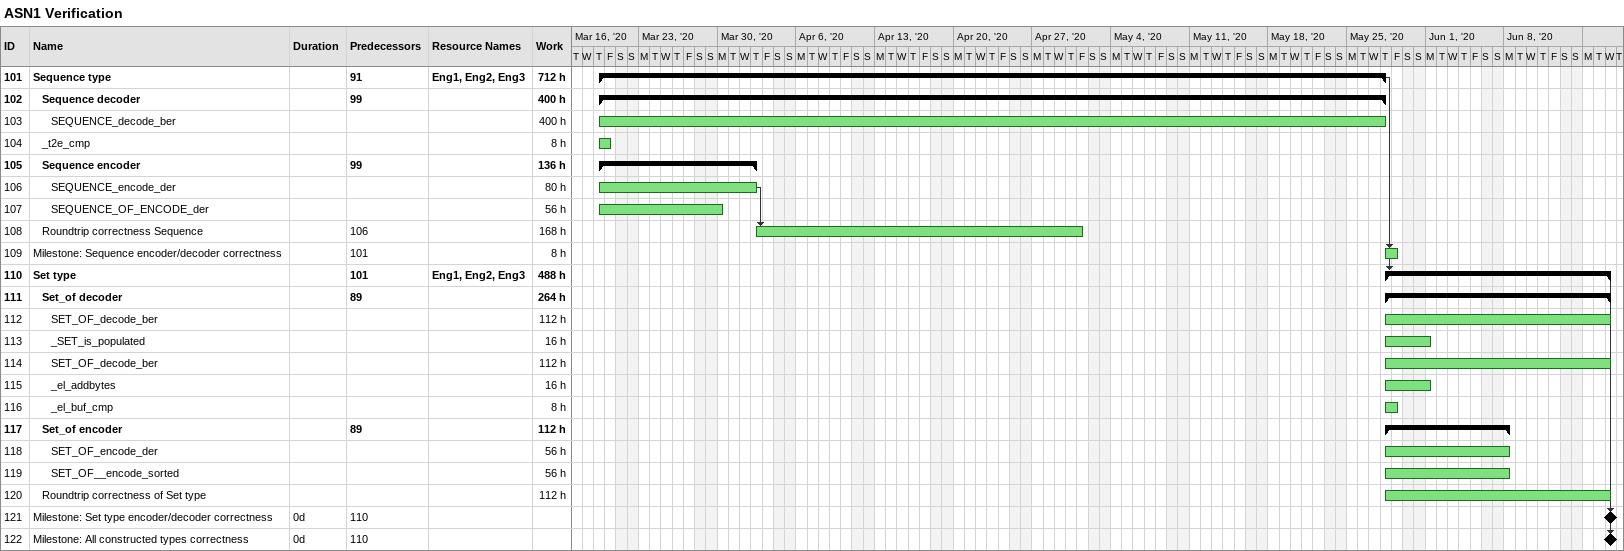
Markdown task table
ASN1 Verification

| ID | Level | Task | Duration | Start | Finish | Predecessors | Resources | Work (h) |
|---|---|---|---|---|---|---|---|---|
| 101 | 1 | **Sequence type** |  | 2020-03-19 | 2020-05-28 | 91 | Eng1, Eng2, Eng3 | 712 |
| 102 | 2 | **Sequence decoder** |  | 2020-03-19 | 2020-05-28 | 99 |  | 400 |
| 103 | 3 | SEQUENCE_decode_ber |  | 2020-03-19 | 2020-05-28 |  |  | 400 |
| 104 | 2 | _t2e_cmp |  | 2020-03-19 | 2020-03-20 |  |  | 8 |
| 105 | 2 | **Sequence encoder** |  | 2020-03-19 | 2020-04-02 | 99 |  | 136 |
| 106 | 3 | SEQUENCE_encode_der |  | 2020-03-19 | 2020-04-02 |  |  | 80 |
| 107 | 3 | SEQUENCE_OF_ENCODE_der |  | 2020-03-19 | 2020-03-30 |  |  | 56 |
| 108 | 2 | Roundtrip correctness Sequence |  | 2020-04-02 | 2020-05-01 | 106 |  | 168 |
| 109 | 1 | Milestone: Sequence encoder/decoder correctness |  | 2020-05-28 | 2020-05-29 | 101 |  | 8 |
| 110 | 1 | **Set type** |  | 2020-05-28 | 2020-06-17 | 101 | Eng1, Eng2, Eng3 | 488 |
| 111 | 2 | **Set_of decoder** |  | 2020-05-28 | 2020-06-17 | 89 |  | 264 |
| 112 | 3 | SET_OF_decode_ber |  | 2020-05-28 | 2020-06-17 |  |  | 112 |
| 113 | 3 | _SET_is_populated |  | 2020-05-28 | 2020-06-01 |  |  | 16 |
| 114 | 3 | SET_OF_decode_ber |  | 2020-05-28 | 2020-06-17 |  |  | 112 |
| 115 | 3 | _el_addbytes |  | 2020-05-28 | 2020-06-01 |  |  | 16 |
| 116 | 3 | _el_buf_cmp |  | 2020-05-28 | 2020-05-29 |  |  | 8 |
| 117 | 2 | **Set_of encoder** |  | 2020-05-28 | 2020-06-08 | 89 |  | 112 |
| 118 | 3 | SET_OF_encode_der |  | 2020-05-28 | 2020-06-08 |  |  | 56 |
| 119 | 3 | SET_OF__encode_sorted |  | 2020-05-28 | 2020-06-08 |  |  | 56 |
| 120 | 2 | Roundtrip correctness of Set type |  | 2020-05-28 | 2020-06-17 |  |  | 112 |
| 121 | 1 | Milestone: Set type encoder/decoder correctness | 0d | 2020-06-17 | 2020-06-17 | 110 |  |  |
| 122 | 1 | Milestone: All constructed types correctness | 0d | 2020-06-17 | 2020-06-17 | 110 |  |  |
